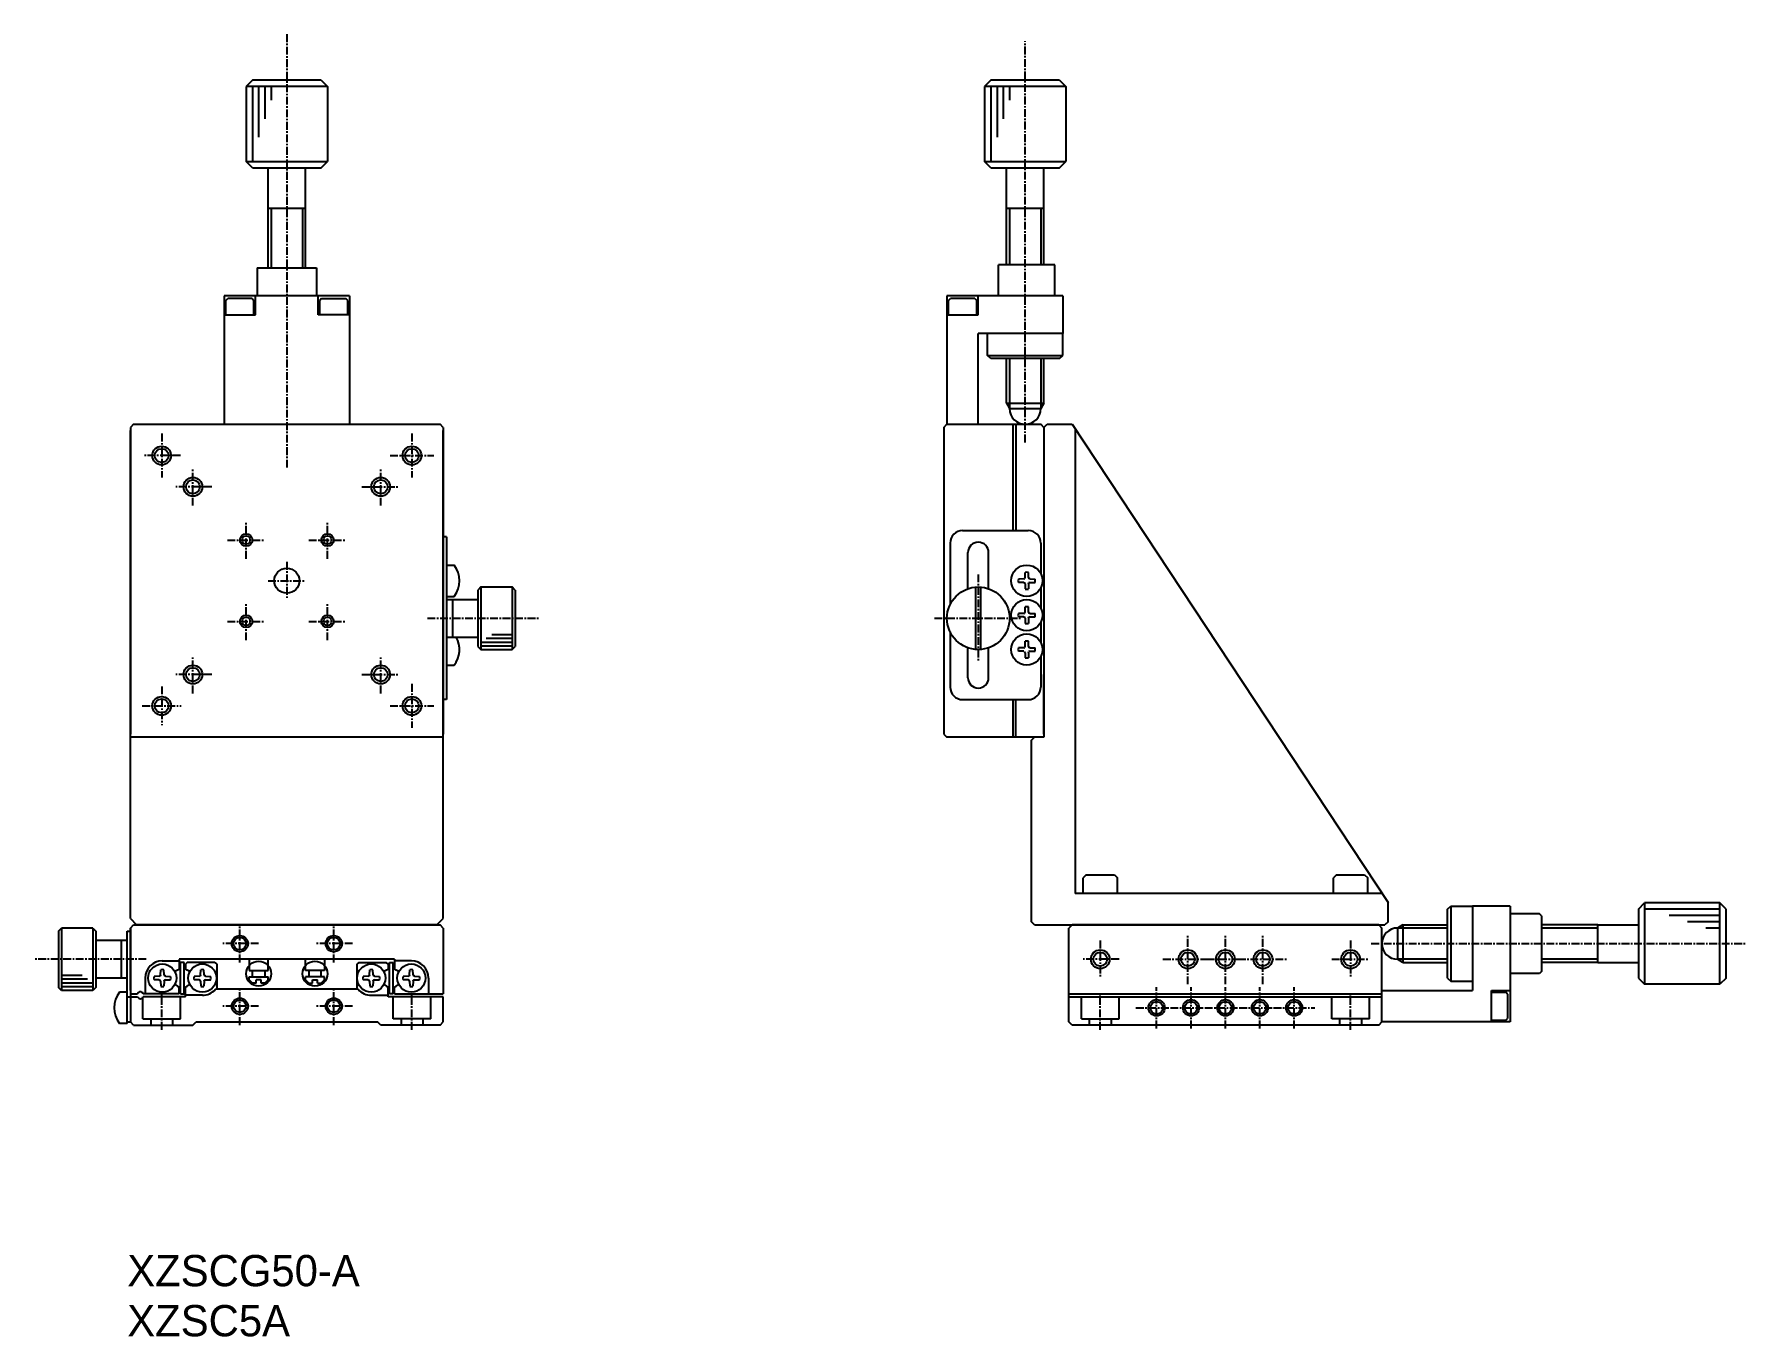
# Model space of a CAD drawing. Extents: x 142 to 416, y 9 to 217.
import ezdxf

# ---------------------------------------------------------------- set-up
doc = ezdxf.new("R2010")
doc.units = 0
doc.linetypes.add('CENTER', pattern=[2, 1.25, -0.25, 0.25, -0.25])
doc.layers.get('0').update_dxf_attribs({"linetype": 'CONTINUOUS'})
for name, color, linetype in [('001', 7, 'CONTINUOUS'), ('003', 7, 'CONTINUOUS'), ('006', 7, 'CONTINUOUS'), ('008', 7, 'CONTINUOUS'), ('CENTER', 1, 'CENTER')]:
    doc.layers.add(name, color=color, linetype=linetype)

msp = doc.modelspace()

# ---------------------------------------------------------------- linework, layer by layer
at = {"color": 7, "linetype": 'CONTINUOUS'}
for p, q in [((177.14, 209.41), (176.14, 208.41)), ((176.14, 208.41), (176.14, 196.41)), ((188.14, 209.41), (177.14, 209.41)), ((188.14, 209.41), (189.14, 208.41)), ((189.14, 208.41), (189.14, 196.41)), ((295.14, 209.41), (294.14, 208.41)), ((294.14, 208.41), (294.14, 196.41)), ((306.14, 209.41), (295.14, 209.41)), ((306.14, 209.41), (307.14, 208.41)), ((307.14, 208.41), (307.14, 196.41)), ((177.14, 195.41), (176.14, 196.41)), ((177.14, 195.41), (188.14, 195.41)), ((179.64, 179.41), (179.64, 195.41)), ((185.64, 179.41), (185.64, 195.41)), ((188.14, 195.41), (189.14, 196.41)), ((295.14, 195.41), (294.14, 196.41)), ((295.14, 195.41), (306.14, 195.41)), ((297.64, 179.91), (297.64, 195.41)), ((303.64, 179.91), (303.64, 195.41)), ((306.14, 195.41), (307.14, 196.41)), ((185.64, 188.91), (179.64, 188.91)), ((303.64, 188.91), (297.64, 188.91)), ((177.89, 179.41), (187.39, 179.41)), ((177.89, 179.41), (177.89, 174.91)), ((187.39, 179.41), (187.39, 174.91)), ((305.39, 179.91), (296.39, 179.91)), ((296.39, 174.91), (296.39, 179.91)), ((305.39, 174.91), (305.39, 179.91)), ((192.64, 174.91), (172.64, 174.91)), ((172.64, 174.91), (172.64, 154.41)), ((172.89, 174.21), (173.19, 174.51)), ((172.89, 171.91), (172.89, 174.21)), ((177.09, 174.51), (173.19, 174.51)), ((177.09, 174.51), (177.39, 174.21)), ((177.39, 171.91), (177.39, 174.21)), ((177.64, 171.91), (177.64, 174.91)), ((187.64, 171.91), (187.64, 174.91)), ((188.19, 174.51), (187.89, 174.21)), ((187.89, 171.91), (187.89, 174.21)), ((188.19, 174.51), (192.09, 174.51)), ((192.39, 174.21), (192.09, 174.51)), ((192.39, 171.91), (192.39, 174.21)), ((192.64, 174.91), (192.64, 154.41)), ((306.64, 174.91), (288.14, 174.91)), ((288.14, 174.91), (288.14, 154.41)), ((288.39, 174.21), (288.69, 174.51)), ((288.39, 171.91), (288.39, 174.21)), ((292.59, 174.51), (288.69, 174.51)), ((292.59, 174.51), (292.89, 174.21)), ((292.89, 171.91), (292.89, 174.21)), ((293.14, 171.91), (293.14, 174.91)), ((306.64, 174.91), (306.64, 168.91)), ((172.64, 171.91), (177.64, 171.91)), ((192.64, 171.91), (187.64, 171.91)), ((288.14, 171.91), (293.14, 171.91)), ((306.64, 168.91), (293.14, 168.91)), ((293.14, 154.41), (293.14, 168.91)), ((294.64, 165.41), (294.64, 168.91)), ((306.64, 165.41), (306.64, 168.91)), ((295.14, 164.91), (294.64, 165.41)), ((306.14, 164.91), (295.14, 164.91)), ((297.64, 157.78), (297.64, 164.91)), ((303.64, 157.78), (303.64, 164.91)), ((306.14, 164.91), (306.64, 165.41)), ((297.64, 157.78), (303.64, 157.78)), ((297.64, 157.78), (298.14, 156.91)), ((298.14, 156.91), (303.14, 156.91)), ((303.64, 157.78), (303.14, 156.91)), ((158.14, 154.41), (157.64, 153.91)), ((157.64, 153.91), (157.64, 104.91)), ((157.64, 75.41), (157.64, 153.41)), ((158.14, 154.41), (207.14, 154.41)), ((158.64, 154.41), (206.64, 154.41)), ((207.64, 153.91), (207.14, 154.41)), ((207.64, 153.91), (207.64, 104.91)), ((207.64, 75.41), (207.64, 153.41)), ((287.64, 153.91), (288.14, 154.41)), ((287.64, 153.91), (287.64, 104.91)), ((288.14, 154.41), (303.14, 154.41)), ((298.64, 154.41), (298.64, 137.41)), ((299.14, 154.41), (299.14, 137.41)), ((303.64, 153.91), (303.14, 154.41)), ((303.64, 153.91), (303.14, 154.41)), ((303.14, 154.41), (303.64, 153.91)), ((303.64, 153.91), (304.14, 154.41)), ((303.64, 153.91), (303.64, 104.41)), ((304.14, 154.41), (308.14, 154.41)), ((308.14, 154.41), (358.64, 77.97)), ((308.64, 153.65), (308.64, 79.41)), ((290.64, 137.41), (301.14, 137.41)), ((208.14, 136.41), (207.64, 136.41)), ((208.14, 136.41), (208.14, 110.41)), ((288.64, 135.41), (288.64, 125.59)), ((303.14, 135.41), (303.14, 130.5)), ((303.14, 134.41), (303.14, 130.5)), ((208.14, 131.91), (209.37, 131.91)), ((291.49, 128.2), (291.49, 133.91)), ((294.79, 128.06), (294.79, 133.91)), ((300.41, 129.69), (299.57, 129.67)), ((300.41, 129.14), (299.57, 129.15)), ((300.41, 129.69), (300.55, 129.75)), ((300.41, 129.14), (300.55, 129.08)), ((300.62, 129.91), (300.55, 129.75)), ((300.62, 128.91), (300.55, 129.08)), ((300.62, 129.91), (300.63, 130.74)), ((300.62, 128.91), (300.63, 128.09)), ((301.17, 129.91), (301.15, 130.74)), ((301.17, 128.91), (301.15, 128.09)), ((301.17, 129.91), (301.24, 129.75)), ((301.17, 128.91), (301.24, 129.08)), ((301.38, 129.69), (301.24, 129.75)), ((301.38, 129.14), (301.24, 129.08)), ((301.38, 129.69), (302.22, 129.67)), ((301.38, 129.14), (302.22, 129.15)), ((208.14, 126.91), (209.37, 126.91)), ((208.14, 126.41), (213.14, 126.41)), ((209.14, 126.41), (209.14, 120.41)), ((213.64, 128.41), (213.14, 127.91)), ((213.14, 127.91), (213.14, 118.91)), ((213.64, 128.41), (218.64, 128.41)), ((219.14, 127.91), (218.64, 128.41)), ((219.14, 127.91), (219.14, 118.91)), ((292.74, 118.43), (292.74, 128.4)), ((293.54, 118.43), (293.54, 128.4)), ((303.14, 128.32), (303.14, 125)), ((300.41, 124.19), (299.57, 124.17)), ((300.41, 123.64), (299.57, 123.65)), ((300.41, 124.19), (300.55, 124.25)), ((300.41, 123.64), (300.55, 123.58)), ((300.62, 124.41), (300.55, 124.25)), ((300.62, 123.41), (300.55, 123.58)), ((300.62, 124.41), (300.63, 125.24)), ((300.62, 123.41), (300.63, 122.59)), ((301.17, 124.41), (301.15, 125.24)), ((301.17, 123.41), (301.15, 122.59)), ((301.17, 124.41), (301.24, 124.25)), ((301.17, 123.41), (301.24, 123.58)), ((301.38, 124.19), (301.24, 124.25)), ((301.38, 123.64), (301.24, 123.58)), ((301.38, 124.19), (302.22, 124.17)), ((301.38, 123.64), (302.22, 123.65)), ((288.64, 121.23), (288.64, 112.41)), ((303.14, 122.82), (303.14, 119.5)), ((208.14, 120.41), (213.14, 120.41)), ((213.14, 118.91), (213.64, 118.41)), ((213.64, 118.41), (218.64, 118.41)), ((218.64, 118.41), (219.14, 118.91)), ((291.49, 113.91), (291.49, 118.63)), ((294.79, 113.91), (294.79, 118.77)), ((300.41, 118.69), (299.57, 118.67)), ((300.41, 118.14), (299.57, 118.15)), ((300.41, 118.69), (300.55, 118.75)), ((300.62, 118.91), (300.55, 118.75)), ((300.62, 117.91), (300.55, 118.08)), ((300.62, 118.91), (300.63, 119.74)), ((300.62, 117.91), (300.63, 117.09)), ((301.17, 118.91), (301.15, 119.74)), ((301.17, 117.91), (301.15, 117.09)), ((301.17, 118.91), (301.24, 118.75)), ((301.17, 117.91), (301.24, 118.08)), ((301.38, 118.69), (301.24, 118.75)), ((301.38, 118.14), (301.24, 118.08)), ((301.38, 118.69), (302.22, 118.67)), ((301.38, 118.14), (302.22, 118.15)), ((208.14, 115.91), (209.37, 115.91)), ((303.14, 117.32), (303.14, 112.41)), ((303.64, 104.91), (303.64, 114.41)), ((208.14, 110.41), (207.64, 110.41)), ((290.64, 110.41), (301.14, 110.41)), ((298.64, 110.41), (298.64, 104.41)), ((299.14, 104.41), (299.14, 110.41)), ((207.64, 104.41), (157.64, 104.41)), ((287.64, 104.91), (288.14, 104.41)), ((303.64, 104.41), (288.14, 104.41)), ((301.64, 103.91), (302.14, 104.41)), ((301.64, 74.91), (301.64, 103.91)), ((310.39, 82.41), (309.89, 81.91)), ((310.39, 82.41), (314.89, 82.41)), ((314.89, 82.41), (315.39, 81.91)), ((350.39, 82.41), (349.89, 81.91)), ((350.39, 82.41), (354.89, 82.41)), ((354.89, 82.41), (355.39, 81.91)), ((357.69, 79.41), (308.64, 79.41)), ((309.89, 79.41), (309.89, 81.91)), ((315.39, 79.41), (315.39, 81.91)), ((349.89, 79.41), (349.89, 81.91)), ((355.39, 79.41), (355.39, 81.91)), ((358.64, 74.91), (358.64, 77.97)), ((157.64, 75.41), (158.64, 74.41)), ((206.64, 74.41), (158.64, 74.41)), ((206.64, 74.41), (207.64, 75.41)), ((302.14, 74.41), (301.64, 74.91)), ((302.14, 74.41), (358.14, 74.41)), ((358.64, 74.91), (358.14, 74.41))]:
    msp.add_line(p, q, dxfattribs=at)
at = {"color": 3, "linetype": 'CONTINUOUS'}
for p, q in [((189.14, 208.41), (176.14, 208.41)), ((177.14, 208.41), (177.14, 196.41)), ((178.14, 208.41), (178.14, 200.3)), ((179.14, 208.41), (179.14, 203.24)), ((180.14, 208.41), (180.14, 206.18)), ((307.14, 208.41), (294.14, 208.41)), ((295.14, 208.41), (295.14, 196.41)), ((296.14, 208.41), (296.14, 200.3)), ((297.14, 208.41), (297.14, 203.24)), ((298.14, 208.41), (298.14, 206.18)), ((176.14, 196.41), (189.14, 196.41)), ((294.14, 196.41), (307.14, 196.41)), ((180.14, 188.91), (180.14, 179.41)), ((185.14, 188.91), (185.14, 179.41)), ((298.14, 188.91), (298.14, 179.91)), ((303.14, 188.91), (303.14, 179.91)), ((294.64, 165.41), (306.64, 165.41)), ((298.14, 164.91), (298.14, 156.91)), ((303.14, 164.91), (303.14, 156.91)), ((213.64, 128.41), (213.64, 118.41)), ((218.64, 128.41), (218.64, 118.41)), ((215.38, 120.81), (218.64, 120.81)), ((213.64, 119.61), (218.64, 119.61)), ((213.64, 119.01), (218.64, 119.01)), ((214.51, 120.21), (218.64, 120.21)), ((411.64, 76.91), (399.64, 76.91)), ((146.64, 73.91), (146.64, 63.91)), ((151.64, 73.91), (151.64, 63.91)), ((368.14, 73.91), (360.14, 73.91)), ((392.14, 73.91), (383.14, 73.91)), ((411.64, 75.91), (403.53, 75.91)), ((411.64, 74.91), (406.47, 74.91)), ((411.64, 73.91), (409.41, 73.91)), ((368.14, 68.91), (360.14, 68.91)), ((392.14, 68.91), (383.14, 68.91)), ((149.91, 66.31), (146.64, 66.31)), ((150.78, 65.71), (146.64, 65.71)), ((151.64, 65.11), (146.64, 65.11)), ((151.64, 64.51), (146.64, 64.51)), ((159.64, 59.41), (159.64, 62.91)), ((165.64, 59.41), (165.64, 62.91)), ((199.64, 59.41), (199.64, 62.91)), ((205.64, 59.41), (205.64, 62.91)), ((309.64, 59.41), (309.64, 62.91)), ((315.64, 59.41), (315.64, 62.91)), ((349.64, 59.41), (349.64, 62.91)), ((355.64, 59.41), (355.64, 62.91)), ((159.64, 59.41), (165.64, 59.41)), ((160.89, 59.41), (160.89, 58.41)), ((164.39, 59.41), (164.39, 58.41)), ((205.64, 59.41), (199.64, 59.41)), ((200.89, 59.41), (200.89, 58.41)), ((204.39, 59.41), (204.39, 58.41)), ((309.64, 59.41), (315.64, 59.41)), ((310.89, 59.41), (310.89, 58.41)), ((314.39, 59.41), (314.39, 58.41)), ((355.64, 59.41), (349.64, 59.41)), ((350.89, 59.41), (350.89, 58.41)), ((354.39, 59.41), (354.39, 58.41))]:
    msp.add_line(p, q, dxfattribs=at)
for centre, radius in [((162.64, 149.41), 1.5), ((202.64, 149.41), 1.5), ((167.64, 144.41), 1.5), ((197.64, 144.41), 1.5), ((176.14, 135.91), 1), ((189.14, 135.91), 1), ((176.14, 135.91), 0.65), ((189.14, 135.91), 0.65), ((176.14, 122.91), 1), ((176.14, 122.91), 0.65), ((189.14, 122.91), 1), ((189.14, 122.91), 0.65), ((167.64, 114.41), 1.5), ((197.64, 114.41), 1.5), ((162.64, 109.41), 1.5), ((202.64, 109.41), 1.5), ((175.14, 71.41), 1.3), ((190.14, 71.41), 1.3), ((178.14, 66.61), 2), ((187.14, 66.61), 2), ((312.64, 68.91), 1.5), ((326.64, 68.91), 1.5), ((332.64, 68.91), 1.5), ((338.64, 68.91), 1.5), ((352.64, 68.91), 1.5), ((175.14, 61.41), 1.3), ((190.14, 61.41), 1.3), ((321.64, 61.16), 1.3), ((321.64, 61.16), 1), ((327.14, 61.16), 1.3), ((327.14, 61.16), 1), ((332.64, 61.16), 1.3), ((332.64, 61.16), 1), ((338.14, 61.16), 1.3), ((338.14, 61.16), 1), ((343.64, 61.16), 1.3), ((343.64, 61.16), 1)]:
    msp.add_circle(centre, radius, dxfattribs=at)
at = {"color": 7, "linetype": 'CONTINUOUS'}
for centre, radius in [((162.64, 149.41), 1.1), ((202.64, 149.41), 1.1), ((167.64, 144.41), 1.1), ((197.64, 144.41), 1.1), ((182.64, 129.41), 2), ((300.89, 129.41), 2.5), ((293.14, 123.41), 5), ((300.89, 123.91), 2.5), ((300.89, 118.41), 2.5), ((167.64, 114.41), 1.1), ((197.64, 114.41), 1.1), ((162.64, 109.41), 1.1), ((202.64, 109.41), 1.1)]:
    msp.add_circle(centre, radius, dxfattribs=at)
for centre, radius, start, end in [((300.64, 156.91), 2.5, 180, 0), ((290.64, 135.41), 2, 90, 180), ((301.14, 135.41), 2, 0, 90), ((293.14, 133.91), 1.65, 0, 180), ((206.24, 129.41), 4, 321.3178, 38.6822), ((300.89, 129.41), 1.35, 168.8959, 191.1041), ((300.89, 129.41), 1.35, 78.8959, 101.1041), ((300.89, 129.41), 1.35, 348.8959, 11.1041), ((300.89, 129.41), 1.35, 258.8959, 281.1041), ((300.89, 123.91), 1.35, 168.8959, 191.1041), ((300.89, 123.91), 1.35, 78.8959, 101.1041), ((300.89, 123.91), 1.35, 348.8959, 11.1041), ((300.89, 123.91), 1.35, 258.8959, 281.1041), ((206.24, 118.41), 4, 321.3178, 30), ((300.89, 118.41), 1.35, 168.8959, 191.1041), ((300.89, 118.41), 1.35, 78.8959, 101.1041), ((300.89, 118.41), 1.35, 348.8959, 11.1041), ((300.89, 118.41), 1.35, 258.8959, 281.1041), ((290.64, 112.41), 2, 180, 270), ((293.14, 113.91), 1.65, 180, 0), ((301.14, 112.41), 2, 270, 0)]:
    msp.add_arc(centre, radius, start, end, dxfattribs=at)
at = {"layer": '001'}
for p, q in [((368.14, 76.91), (368.64, 77.41)), ((368.14, 65.91), (368.14, 76.91)), ((368.64, 77.41), (372.14, 77.41)), ((368.64, 77.41), (368.64, 65.41)), ((378.14, 77.41), (372.14, 77.41)), ((372.14, 77.41), (372.14, 63.91)), ((378.14, 77.41), (378.14, 58.91)), ((398.64, 76.91), (399.64, 77.91)), ((398.64, 76.91), (398.64, 65.91)), ((399.64, 77.91), (399.64, 64.91)), ((411.64, 77.91), (399.64, 77.91)), ((412.64, 76.91), (411.64, 77.91)), ((411.64, 64.91), (411.64, 77.91)), ((412.64, 65.91), (412.64, 76.91)), ((157.64, 73.91), (158.14, 74.41)), ((157.64, 63.91), (157.64, 73.91)), ((157.64, 73.91), (157.64, 62.91)), ((158.14, 74.41), (207.14, 74.41)), ((207.64, 73.91), (207.14, 74.41)), ((207.64, 73.91), (207.64, 63.41)), ((308.14, 74.41), (307.64, 73.91)), ((307.64, 58.91), (307.64, 73.91)), ((357.14, 74.41), (308.14, 74.41)), ((357.14, 74.41), (357.64, 73.91)), ((357.64, 58.91), (357.64, 73.91)), ((361.01, 74.41), (360.14, 73.91)), ((360.14, 73.91), (360.14, 68.91)), ((361.01, 74.41), (368.14, 74.41)), ((361.01, 74.41), (361.01, 68.41)), ((382.84, 76.16), (378.14, 76.16)), ((383.14, 75.86), (382.84, 76.16)), ((383.14, 75.86), (383.14, 66.96)), ((392.14, 74.41), (383.14, 74.41)), ((392.14, 74.41), (398.64, 74.41)), ((392.14, 68.41), (392.14, 74.41)), ((157.14, 73.41), (157.64, 73.41)), ((157.14, 58.66), (157.14, 73.41)), ((172.64, 71.41), (172.64, 71.41)), ((192.64, 71.41), (192.64, 71.41)), ((162.74, 68.66), (165.44, 68.66)), ((202.54, 68.66), (199.84, 68.66)), ((361.01, 68.41), (360.14, 68.91)), ((159.99, 65.91), (159.99, 63.41)), ((162.26, 66.19), (161.42, 66.17)), ((162.26, 66.19), (162.4, 66.25)), ((162.47, 66.41), (162.4, 66.25)), ((162.47, 66.41), (162.48, 67.24)), ((163.02, 66.41), (163, 67.24)), ((163.02, 66.41), (163.09, 66.25)), ((163.23, 66.19), (163.09, 66.25)), ((163.23, 66.19), (164.07, 66.17)), ((166.24, 68.41), (165.64, 68.41)), ((165.64, 63.41), (165.64, 68.41)), ((166.24, 63.41), (166.24, 68.41)), ((168.66, 66.19), (167.82, 66.17)), ((168.66, 66.19), (168.8, 66.25)), ((168.87, 66.41), (168.8, 66.25)), ((168.87, 66.41), (168.88, 67.24)), ((169.42, 66.41), (169.4, 67.24)), ((169.42, 66.41), (169.49, 66.25)), ((169.63, 66.19), (169.49, 66.25)), ((169.63, 66.19), (170.47, 66.17)), ((171.14, 68.41), (171.44, 68.11)), ((171.44, 68.11), (171.44, 64.11)), ((193.84, 68.11), (193.84, 64.11)), ((195.66, 66.19), (194.82, 66.17)), ((195.66, 66.19), (195.8, 66.25)), ((195.87, 66.41), (195.8, 66.25)), ((195.87, 66.41), (195.88, 67.24)), ((196.42, 66.41), (196.4, 67.24)), ((196.42, 66.41), (196.49, 66.25)), ((196.63, 66.19), (196.49, 66.25)), ((196.63, 66.19), (197.47, 66.17)), ((199.04, 68.41), (199.64, 68.41)), ((199.04, 63.41), (199.04, 68.41)), ((199.64, 63.41), (199.64, 68.41)), ((202.06, 66.19), (201.22, 66.17)), ((202.06, 66.19), (202.2, 66.25)), ((202.27, 66.41), (202.2, 66.25)), ((202.27, 66.41), (202.28, 67.24)), ((202.82, 66.41), (202.8, 67.24)), ((202.82, 66.41), (202.89, 66.25)), ((203.03, 66.19), (202.89, 66.25)), ((203.03, 66.19), (203.87, 66.17)), ((205.29, 65.91), (205.29, 63.41)), ((361.01, 68.41), (368.14, 68.41)), ((368.14, 65.91), (368.64, 65.41)), ((382.84, 66.66), (378.14, 66.66)), ((383.14, 66.96), (382.84, 66.66)), ((392.14, 68.41), (383.14, 68.41)), ((392.14, 68.41), (398.64, 68.41)), ((398.64, 65.91), (399.64, 64.91)), ((412.64, 65.91), (411.64, 64.91)), ((157.14, 63.66), (155.92, 63.66)), ((157.64, 63.41), (158.79, 63.41)), ((165.44, 63.41), (159.7, 63.41)), ((162.26, 65.64), (161.42, 65.65)), ((162.26, 65.64), (162.4, 65.58)), ((162.47, 65.41), (162.4, 65.58)), ((162.47, 65.41), (162.48, 64.59)), ((163.02, 65.41), (163, 64.59)), ((163.02, 65.41), (163.09, 65.58)), ((163.23, 65.64), (163.09, 65.58)), ((163.23, 65.64), (164.07, 65.65)), ((165.64, 63.41), (166.24, 63.41)), ((169.14, 63.16), (166.44, 63.16)), ((168.66, 65.64), (167.82, 65.65)), ((168.66, 65.64), (168.8, 65.58)), ((168.87, 65.41), (168.8, 65.58)), ((168.87, 65.41), (168.88, 64.59)), ((169.42, 65.41), (169.4, 64.59)), ((169.42, 65.41), (169.49, 65.58)), ((169.63, 65.64), (169.49, 65.58)), ((169.63, 65.64), (170.47, 65.65)), ((195.66, 65.64), (194.82, 65.65)), ((195.66, 65.64), (195.8, 65.58)), ((195.87, 65.41), (195.8, 65.58)), ((195.87, 65.41), (195.88, 64.59)), ((196.14, 63.16), (198.84, 63.16)), ((196.42, 65.41), (196.4, 64.59)), ((196.42, 65.41), (196.49, 65.58)), ((196.63, 65.64), (196.49, 65.58)), ((196.63, 65.64), (197.47, 65.65)), ((199.64, 63.41), (199.04, 63.41)), ((199.84, 63.41), (207.64, 63.41)), ((202.06, 65.64), (201.22, 65.65)), ((202.06, 65.64), (202.2, 65.58)), ((202.27, 65.41), (202.2, 65.58)), ((202.27, 65.41), (202.28, 64.59)), ((202.82, 65.41), (202.8, 64.59)), ((202.82, 65.41), (202.89, 65.58)), ((203.03, 65.64), (202.89, 65.58)), ((203.03, 65.64), (203.87, 65.65)), ((307.64, 63.41), (357.64, 63.41)), ((357.64, 63.91), (372.14, 63.91)), ((368.64, 65.41), (372.14, 65.41)), ((375.14, 63.91), (378.14, 63.91)), ((375.14, 58.91), (375.14, 63.91)), ((375.14, 63.66), (377.44, 63.66)), ((377.74, 63.36), (377.44, 63.66)), ((377.74, 63.36), (377.74, 59.46)), ((411.64, 64.91), (399.64, 64.91)), ((307.64, 62.91), (357.64, 62.91)), ((157.14, 58.66), (155.92, 58.66)), ((157.14, 58.91), (157.64, 58.91)), ((167.64, 58.41), (168.14, 58.91)), ((168.14, 58.91), (197.14, 58.91)), ((197.64, 58.41), (197.14, 58.91)), ((308.14, 58.41), (307.64, 58.91)), ((308.14, 58.41), (307.64, 58.91)), ((357.64, 58.91), (357.14, 58.41)), ((378.14, 58.91), (357.64, 58.91)), ((375.14, 59.16), (377.44, 59.16)), ((377.44, 59.16), (377.74, 59.46))]:
    msp.add_line(p, q, dxfattribs=at)
for centre, radius in [((175.14, 71.41), 1), ((190.14, 71.41), 1), ((312.64, 68.91), 1.1), ((326.64, 68.91), 1.1), ((332.64, 68.91), 1.1), ((338.64, 68.91), 1.1), ((352.64, 68.91), 1.1), ((162.74, 65.91), 2.25), ((169.14, 65.91), 2.25), ((196.14, 65.91), 2.25), ((202.54, 65.91), 2.25), ((175.14, 61.41), 1), ((190.14, 61.41), 1)]:
    msp.add_circle(centre, radius, dxfattribs=at)
for centre, radius, start, end in [((360.14, 71.41), 2.5, 90, 270), ((162.74, 65.91), 2.75, 90, 180), ((202.54, 65.91), 2.75, 0, 90), ((162.74, 65.91), 1.35, 168.8959, 191.1041), ((162.74, 65.91), 1.35, 78.8959, 101.1041), ((162.74, 65.91), 1.35, 348.8959, 11.1041), ((165.94, 65.91), 1.5, 101.537, 140.6871), ((165.94, 65.91), 1.5, 39.3129, 78.463), ((169.14, 65.91), 1.35, 168.8959, 191.1041), ((169.14, 65.91), 1.35, 78.8959, 101.1041), ((169.14, 65.91), 1.35, 348.8959, 11.1041), ((196.14, 65.91), 1.35, 168.8959, 191.1041), ((196.14, 65.91), 1.35, 78.8959, 101.1041), ((196.14, 65.91), 1.35, 348.8959, 11.1041), ((199.34, 65.91), 1.5, 101.537, 140.6871), ((199.34, 65.91), 1.5, 39.3129, 78.463), ((202.54, 65.91), 1.35, 168.8959, 191.1041), ((202.54, 65.91), 1.35, 78.8959, 101.1041), ((202.54, 65.91), 1.35, 348.8959, 11.1041), ((159.04, 61.16), 4, 141.3178, 218.6822), ((159.24, 63.21), 0.5, 23.5782, 156.4218), ((162.74, 65.91), 1.35, 258.8959, 281.1041), ((165.94, 65.91), 1.5, 219.3129, 258.463), ((165.94, 65.91), 1.5, 281.537, 320.6871), ((169.14, 65.91), 1.35, 258.8959, 281.1041), ((169.14, 65.91), 2.75, 270, 319.1149), ((196.14, 65.91), 2.75, 220.8851, 270), ((196.14, 65.91), 1.35, 258.8959, 281.1041), ((199.34, 65.91), 1.5, 219.3129, 258.463), ((199.34, 65.91), 1.5, 281.537, 320.6872), ((202.54, 65.91), 1.35, 258.8959, 281.1041), ((159.24, 63.11), 0.5, 203.5782, 336.4218)]:
    msp.add_arc(centre, radius, start, end, dxfattribs=at)
at = {"layer": '003'}
for p, q in [((165.44, 68.91), (165.44, 67.33)), ((176.64, 68.91), (176.64, 67.11)), ((179.64, 67.11), (179.64, 68.91)), ((185.64, 67.11), (185.64, 68.91)), ((188.64, 68.91), (188.64, 67.11)), ((199.84, 68.91), (199.84, 67.33)), ((166.44, 68.11), (166.44, 67.33)), ((176.64, 67.11), (179.64, 67.11)), ((176.64, 65.61), (176.64, 66.11)), ((176.64, 66.11), (179.64, 66.11)), ((177.14, 66.11), (177.14, 67.11)), ((179.14, 67.11), (179.14, 66.11)), ((179.64, 65.61), (179.64, 66.11)), ((188.64, 67.11), (185.64, 67.11)), ((185.64, 65.61), (185.64, 66.11)), ((188.64, 66.11), (185.64, 66.11)), ((186.14, 67.11), (186.14, 66.11)), ((188.14, 66.11), (188.14, 67.11)), ((188.64, 65.61), (188.64, 66.11)), ((198.84, 68.11), (198.54, 68.41)), ((198.84, 68.11), (198.84, 67.33)), ((165.44, 63.41), (165.44, 64.5)), ((166.44, 62.91), (166.44, 64.5)), ((176.64, 65.61), (177.14, 65.11)), ((177.74, 65.11), (177.14, 65.11)), ((177.74, 65.11), (177.74, 65.61)), ((178.54, 65.61), (177.74, 65.61)), ((178.54, 65.11), (178.54, 65.61)), ((179.14, 65.11), (178.54, 65.11)), ((179.64, 65.61), (179.14, 65.11)), ((185.64, 65.61), (186.14, 65.11)), ((186.14, 65.11), (186.74, 65.11)), ((186.74, 65.61), (187.54, 65.61)), ((186.74, 65.11), (186.74, 65.61)), ((187.54, 65.11), (187.54, 65.61)), ((187.54, 65.11), (188.14, 65.11)), ((188.64, 65.61), (188.14, 65.11)), ((198.84, 62.91), (198.84, 64.5)), ((199.84, 63.41), (199.84, 64.5)), ((157.14, 62.91), (158.79, 62.91)), ((157.64, 62.91), (157.64, 58.91)), ((166.44, 62.91), (159.7, 62.91)), ((207.64, 62.91), (198.84, 62.91)), ((207.64, 58.91), (207.64, 62.91)), ((158.14, 58.41), (157.64, 58.91)), ((158.14, 58.41), (167.64, 58.41)), ((207.14, 58.41), (197.64, 58.41)), ((207.14, 58.41), (207.64, 58.91)), ((357.14, 58.41), (308.14, 58.41)), ((357.14, 58.41), (357.64, 58.91))]:
    msp.add_line(p, q, dxfattribs=at)
at = {"layer": '006'}
for p, q in [((146.14, 73.41), (146.64, 73.91)), ((151.64, 73.91), (146.64, 73.91)), ((151.64, 73.91), (152.14, 73.41)), ((146.14, 73.41), (146.14, 64.41)), ((152.14, 73.41), (152.14, 64.41)), ((157.14, 71.91), (152.14, 71.91)), ((156.14, 71.91), (156.14, 65.91)), ((157.14, 65.91), (152.14, 65.91)), ((146.64, 63.91), (146.14, 64.41)), ((151.64, 63.91), (146.64, 63.91)), ((152.14, 64.41), (151.64, 63.91))]:
    msp.add_line(p, q, dxfattribs=at)
at = {"layer": '008'}
for p, q in [((199.84, 68.91), (165.44, 68.91)), ((166.74, 68.41), (166.44, 68.11)), ((171.14, 68.41), (166.74, 68.41)), ((194.14, 68.41), (193.84, 68.11)), ((194.14, 68.41), (198.54, 68.41)), ((194.06, 64.11), (171.22, 64.11))]:
    msp.add_line(p, q, dxfattribs=at)
at = {"layer": 'CENTER', "color": 1, "linetype": 'CENTER'}
for p, q in [((182.64, 216.74), (182.64, 147.41)), ((300.64, 151.52), (300.64, 215.63)), ((162.64, 152.91), (162.64, 145.91)), ((202.64, 152.91), (202.64, 145.91)), ((165.64, 149.41), (159.64, 149.41)), ((199.14, 149.41), (206.14, 149.41)), ((167.64, 141.41), (167.64, 147.41)), ((197.64, 141.41), (197.64, 147.41)), ((170.64, 144.41), (164.64, 144.41)), ((194.64, 144.41), (200.64, 144.41)), ((176.14, 132.91), (176.14, 138.91)), ((189.14, 132.91), (189.14, 138.91)), ((173.14, 135.91), (179.14, 135.91)), ((186.14, 135.91), (192.14, 135.91)), ((182.64, 132.41), (182.64, 126.41)), ((179.64, 129.41), (185.64, 129.41)), ((293.14, 130.41), (293.14, 116.41)), ((176.14, 119.91), (176.14, 125.91)), ((189.14, 119.91), (189.14, 125.91)), ((205.12, 123.41), (223.01, 123.41)), ((286.14, 123.41), (300.14, 123.41)), ((173.14, 122.91), (179.14, 122.91)), ((186.14, 122.91), (192.14, 122.91)), ((167.64, 111.41), (167.64, 117.41)), ((197.64, 111.41), (197.64, 117.41)), ((162.64, 112.51), (162.64, 106.31)), ((170.64, 114.41), (164.64, 114.41)), ((194.64, 114.41), (200.64, 114.41)), ((202.64, 112.91), (202.64, 105.91)), ((159.54, 109.41), (165.74, 109.41)), ((199.14, 109.41), (206.14, 109.41)), ((175.14, 68.41), (175.14, 74.41)), ((190.14, 68.41), (190.14, 74.41)), ((178.14, 71.41), (172.14, 71.41)), ((193.14, 71.41), (187.14, 71.41)), ((312.64, 71.91), (312.64, 65.91)), ((326.64, 64.91), (326.64, 72.91)), ((332.64, 64.91), (332.64, 72.91)), ((338.64, 64.91), (338.64, 72.91)), ((352.64, 71.91), (352.64, 65.91)), ((355.95, 71.41), (415.95, 71.41)), ((160.17, 68.91), (142.28, 68.91)), ((315.64, 68.91), (309.64, 68.91)), ((322.64, 68.91), (330.64, 68.91)), ((329.64, 68.91), (335.6, 68.91)), ((334.64, 68.91), (342.64, 68.91)), ((349.64, 68.91), (355.64, 68.91)), ((162.64, 57.65), (162.64, 63.39)), ((175.14, 58.41), (175.14, 64.41)), ((190.14, 58.41), (190.14, 64.41)), ((202.64, 57.65), (202.64, 63.39)), ((312.64, 57.65), (312.64, 63.39)), ((321.64, 57.86), (321.64, 64.46)), ((327.14, 57.86), (327.14, 64.46)), ((332.64, 57.86), (332.64, 64.46)), ((338.14, 57.86), (338.14, 64.46)), ((343.64, 57.86), (343.64, 64.46)), ((352.64, 57.65), (352.64, 63.39)), ((178.14, 61.41), (172.14, 61.41)), ((193.14, 61.41), (187.14, 61.41)), ((318.34, 61.16), (324.94, 61.16)), ((323.84, 61.16), (330.44, 61.16)), ((329.34, 61.16), (335.94, 61.16)), ((334.84, 61.16), (341.44, 61.16)), ((340.34, 61.16), (346.94, 61.16))]:
    msp.add_line(p, q, dxfattribs=at)

# ---------------------------------------------------------------- texts
at = {"color": 7, "linetype": 'CONTINUOUS'}
for s, p in [('XZSCG50-A', (157.14, 16.66)), ('XZSC5A', (157.14, 8.66))]:
    msp.add_text(s, height=5, dxfattribs=at).set_placement(p)

doc.saveas('drawing.dxf')
